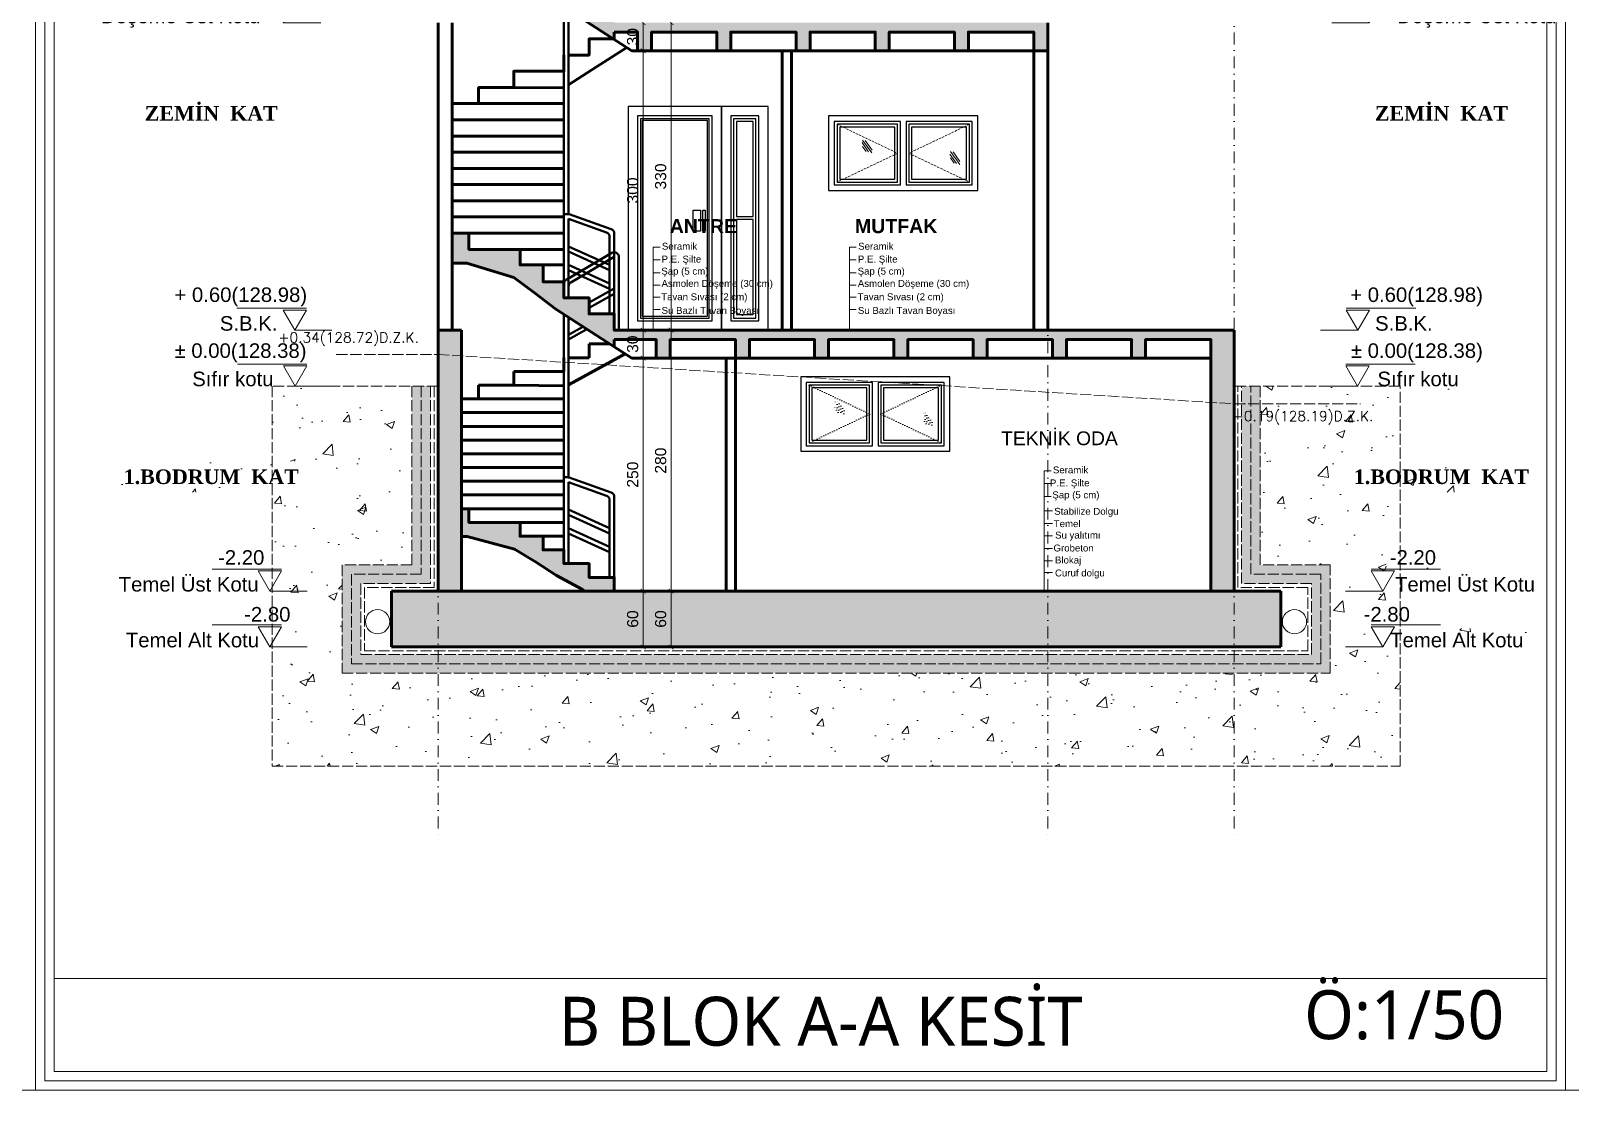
# Model space of a CAD drawing. Header units: millimetres. Extents: x 14753 to 45183, y 5640 to 19518.
# Drawn here: x 26674 to 28326, y 15623 to 16760 of the extents above; entities that cross this region are included whole.
import ezdxf

# ---------------------------------------------------------------- set-up
doc = ezdxf.new("R2010")
doc.units = ezdxf.units.MM
for name, pattern in [('ACAD_ISO02W100', [15, 12, -3]), ('ACAD_ISO07W100', [3, 0, -3]), ('DASHDOT', [25.4, 12.7, -6.35, 0, -6.35]), ('DOT', [0.25, 0, -0.25]), ('HIDDEN', [0.375, 0.25, -0.125])]:
    doc.linetypes.add(name, pattern=pattern)
for name, color, linetype, lineweight in [('A Antet', 35, 'Continuous', 18), ('CERCEVE', 66, 'Continuous', 0), ('Duvar', 1, 'Continuous', 50), ('Görüneyen', 250, 'HIDDEN', 0), ('k aks', 44, 'DASHDOT', 18), ('k ic olcu', 254, 'Continuous', 18), ('k kot', 31, 'Continuous', 20), ('k pencere', 4, 'Continuous', 25), ('k tarama', 252, 'Continuous', 9), ('k yazi', 253, 'Continuous', 15), ('kesiklii çizgi', 244, 'ACAD_ISO02W100', 5), ('Kolon', 30, 'Continuous', 50), ('korkuluk', 6, 'Continuous', 40), ('YAZI', 1, 'Continuous', 0)]:
    doc.layers.add(name, color=color, linetype=linetype, lineweight=lineweight)
doc.layers.add('pencere', color=2, linetype='Continuous')
doc.styles.add('OLCU', font='romans.shx')
doc.styles.get("Standard").update_dxf_attribs({"font": 'arial.ttf'})
doc.dimstyles.new('icölcü', dxfattribs={"dimtxt": 12, "dimasz": 5, "dimexe": 1.25, "dimexo": 0.625, "dimgap": 5, "dimtad": 1, "dimdec": 0, "dimtxsty": 'Standard', "dimblk": 'ARCHTICK', "dimcen": -10, "dimse1": 1, "dimse2": 1, "dimadec": 0, "dimazin": 0, "dimtfac": 1, "dimtdec": 0, "dimtix": 1, "dimtmove": 0, "dimatfit": 3, "dimldrblk": 'ARCHTICK', "dimfxl": 1, "dimarcsym": 0})

# ---------------------------------------------------------------- blocks, each defined once
blk = doc.blocks.new('_ArchTick')
at = {"color": 0, "linetype": 'ByBlock', "const_width": 0.15}
blk.add_lwpolyline([(-0.5, -0.5), (0.5, 0.5)], dxfattribs=at)
blk = doc.blocks.new('*D944')
at = {"layer": 'Defpoints', "color": 0, "transparency": 16777216}
for p in [(389615.3, 4549617.9), (389615.3, 4549617.9), (389615.3, 4549557.9)]:
    blk.add_point(p, dxfattribs=at)
at = {"layer": 'k ic olcu', "color": 0, "lineweight": -2, "transparency": 16777216}
blk.add_line((389615.3, 4549557.9), (389615.3, 4549617.9), dxfattribs=at)
at = {"layer": 'k ic olcu', "color": 0, "lineweight": -2, "transparency": 16777216, "xscale": 5, "yscale": 5, "zscale": 5}
for p, rotation in [((389615.3, 4549617.9), 90), ((389615.3, 4549557.9), 270)]:
    blk.add_blockref('_ArchTick', p, dxfattribs=dict(at, rotation=rotation))
at = {"layer": 'k ic olcu', "color": 0, "transparency": 16777216, "insert": (389604.1, 4549587.9), "char_height": 12, "attachment_point": 5, "rotation": 90}
blk.add_mtext('60', dxfattribs=at)
blk = doc.blocks.new('*D945')
at = {"layer": 'Defpoints', "color": 0, "transparency": 16777216}
for p in [(389615.3, 4549867.9), (389615.3, 4549867.9), (389615.3, 4549617.9)]:
    blk.add_point(p, dxfattribs=at)
at = {"layer": 'k ic olcu', "color": 0, "lineweight": -2, "transparency": 16777216}
blk.add_line((389615.3, 4549617.9), (389615.3, 4549867.9), dxfattribs=at)
at = {"layer": 'k ic olcu', "color": 0, "lineweight": -2, "transparency": 16777216, "xscale": 5, "yscale": 5, "zscale": 5}
for p, rotation in [((389615.3, 4549867.9), 90), ((389615.3, 4549617.9), 270)]:
    blk.add_blockref('_ArchTick', p, dxfattribs=dict(at, rotation=rotation))
at = {"layer": 'k ic olcu', "color": 0, "transparency": 16777216, "insert": (389604.1, 4549742.9), "char_height": 12, "attachment_point": 5, "rotation": 90}
blk.add_mtext('250', dxfattribs=at)
blk = doc.blocks.new('*D946')
at = {"layer": 'Defpoints', "color": 0, "transparency": 16777216}
for p in [(389615.3, 4549897.9), (389615.3, 4549897.9), (389615.3, 4549867.9)]:
    blk.add_point(p, dxfattribs=at)
at = {"layer": 'k ic olcu', "color": 0, "lineweight": -2, "transparency": 16777216}
blk.add_line((389615.3, 4549867.9), (389615.3, 4549897.9), dxfattribs=at)
at = {"layer": 'k ic olcu', "color": 0, "lineweight": -2, "transparency": 16777216, "xscale": 5, "yscale": 5, "zscale": 5}
for p, rotation in [((389615.3, 4549897.9), 90), ((389615.3, 4549867.9), 270)]:
    blk.add_blockref('_ArchTick', p, dxfattribs=dict(at, rotation=rotation))
at = {"layer": 'k ic olcu', "color": 0, "transparency": 16777216, "insert": (389604.1, 4549882.9), "char_height": 12, "attachment_point": 5, "rotation": 90}
blk.add_mtext('30', dxfattribs=at)
blk = doc.blocks.new('*D947')
at = {"layer": 'Defpoints', "color": 0, "transparency": 16777216}
for p in [(389615.3, 4550197.9), (389615.3, 4550197.9), (389615.3, 4549897.9)]:
    blk.add_point(p, dxfattribs=at)
at = {"layer": 'k ic olcu', "color": 0, "lineweight": -2, "transparency": 16777216}
blk.add_line((389615.3, 4549897.9), (389615.3, 4550197.9), dxfattribs=at)
at = {"layer": 'k ic olcu', "color": 0, "lineweight": -2, "transparency": 16777216, "xscale": 5, "yscale": 5, "zscale": 5}
for p, rotation in [((389615.3, 4550197.9), 90), ((389615.3, 4549897.9), 270)]:
    blk.add_blockref('_ArchTick', p, dxfattribs=dict(at, rotation=rotation))
at = {"layer": 'k ic olcu', "color": 0, "transparency": 16777216, "insert": (389604.1, 4550047.9), "char_height": 12, "attachment_point": 5, "rotation": 90}
blk.add_mtext('300', dxfattribs=at)
blk = doc.blocks.new('*D948')
at = {"layer": 'Defpoints', "color": 0, "transparency": 16777216}
for p in [(389615.3, 4550227.9), (389615.3, 4550227.9), (389615.3, 4550197.9)]:
    blk.add_point(p, dxfattribs=at)
at = {"layer": 'k ic olcu', "color": 0, "lineweight": -2, "transparency": 16777216}
blk.add_line((389615.3, 4550197.9), (389615.3, 4550227.9), dxfattribs=at)
at = {"layer": 'k ic olcu', "color": 0, "lineweight": -2, "transparency": 16777216, "xscale": 5, "yscale": 5, "zscale": 5}
for p, rotation in [((389615.3, 4550227.9), 90), ((389615.3, 4550197.9), 270)]:
    blk.add_blockref('_ArchTick', p, dxfattribs=dict(at, rotation=rotation))
at = {"layer": 'k ic olcu', "color": 0, "transparency": 16777216, "insert": (389604.1, 4550212.9), "char_height": 12, "attachment_point": 5, "rotation": 90}
blk.add_mtext('30', dxfattribs=at)
blk = doc.blocks.new('*D940')
at = {"layer": 'Defpoints', "color": 0, "transparency": 16777216}
for p in [(389645.3, 4549617.9), (389645.3, 4549617.9), (389645.3, 4549557.9)]:
    blk.add_point(p, dxfattribs=at)
at = {"layer": 'k ic olcu', "color": 0, "lineweight": -2, "transparency": 16777216}
blk.add_line((389645.3, 4549557.9), (389645.3, 4549617.9), dxfattribs=at)
at = {"layer": 'k ic olcu', "color": 0, "lineweight": -2, "transparency": 16777216, "xscale": 5, "yscale": 5, "zscale": 5}
for p, rotation in [((389645.3, 4549617.9), 90), ((389645.3, 4549557.9), 270)]:
    blk.add_blockref('_ArchTick', p, dxfattribs=dict(at, rotation=rotation))
at = {"layer": 'k ic olcu', "color": 0, "transparency": 16777216, "insert": (389634.1, 4549587.9), "char_height": 12, "attachment_point": 5, "rotation": 90}
blk.add_mtext('60', dxfattribs=at)
blk = doc.blocks.new('*D951')
at = {"layer": 'Defpoints', "color": 0, "transparency": 16777216}
for p in [(389645.3, 4549897.9), (389645.3, 4549897.9), (389645.3, 4549617.9)]:
    blk.add_point(p, dxfattribs=at)
at = {"layer": 'k ic olcu', "color": 0, "lineweight": -2, "transparency": 16777216}
blk.add_line((389645.3, 4549617.9), (389645.3, 4549897.9), dxfattribs=at)
at = {"layer": 'k ic olcu', "color": 0, "lineweight": -2, "transparency": 16777216, "xscale": 5, "yscale": 5, "zscale": 5}
for p, rotation in [((389645.3, 4549897.9), 90), ((389645.3, 4549617.9), 270)]:
    blk.add_blockref('_ArchTick', p, dxfattribs=dict(at, rotation=rotation))
at = {"layer": 'k ic olcu', "color": 0, "transparency": 16777216, "insert": (389634.1, 4549757.9), "char_height": 12, "attachment_point": 5, "rotation": 90}
blk.add_mtext('280', dxfattribs=at)
blk = doc.blocks.new('*D952')
at = {"layer": 'Defpoints', "color": 0, "transparency": 16777216}
for p in [(389645.3, 4550227.9), (389645.3, 4550227.9), (389645.3, 4549897.9)]:
    blk.add_point(p, dxfattribs=at)
at = {"layer": 'k ic olcu', "color": 0, "lineweight": -2, "transparency": 16777216}
blk.add_line((389645.3, 4549897.9), (389645.3, 4550227.9), dxfattribs=at)
at = {"layer": 'k ic olcu', "color": 0, "lineweight": -2, "transparency": 16777216, "xscale": 5, "yscale": 5, "zscale": 5}
for p, rotation in [((389645.3, 4550227.9), 90), ((389645.3, 4549897.9), 270)]:
    blk.add_blockref('_ArchTick', p, dxfattribs=dict(at, rotation=rotation))
at = {"layer": 'k ic olcu', "color": 0, "transparency": 16777216, "insert": (389634.1, 4550062.9), "char_height": 12, "attachment_point": 5, "rotation": 90}
blk.add_mtext('330', dxfattribs=at)
blk = doc.blocks.new('kot1')
for p, q in [((578788.5, 90039.1), (578863, 90039.1)), ((578801, 90015.5), (578761, 90015.5))]:
    blk.add_line(p, q)
blk.add_lwpolyline([(578813.5, 90037.1), (578788.5, 90037.1), (578801, 90015.5)], close=True)
blk = doc.blocks.new('k4')
at = {"layer": 'YAZI', "xscale": -1}
for p in [(976925, 4460772.3), (976925.1, 4460542.4), (976924.4, 4460212.4), (976936.5, 4459882.4), (976937.1, 4459822.4), (976909.9, 4459602.4), (976909.9, 4459542.4)]:
    blk.add_blockref('kot1', p, dxfattribs=at)
at = {"layer": 'YAZI'}
for s, p in [('+ 9.50', (398079.1, 4550818.2, 574.2)), ('Mahya Kotu', (397973.2, 4550787.5, 574.2)), ('+ 7.20', (398078.8, 4550588.2, 574.2)), ('Döşeme Üst Kotu', (397922.6, 4550557.4, 574.2)), ('+ 3.90', (398078.1, 4550258.2, 574.2)), ('Döşeme Üst Kotu', (397927.9, 4550227.4, 574.2)), ('+ 0.60(128.98)', (398006.5, 4549928.2, 574.2)), ('S.B.K.', (398055.2, 4549897.4, 574.2)), ('± 0.00(128.38)', (398006.6, 4549868.2, 574.2)), ('Sıfır kotu', (398025.6, 4549837.8, 574.2)), ('-2.20', (398053.3, 4549646.2, 574.2)), ('Temel Üst Kotu', (397946.7, 4549617.4, 574.2)), ('-2.80', (398081.3, 4549585.2, 459.4)), ('Temel Alt Kotu', (397954.4, 4549557.5, 459.4))]:
    blk.add_text(s, height=15.6, dxfattribs=at).set_placement(p)
at = {"layer": 'YAZI', "char_height": 15.6, "width": 230.85, "attachment_point": 2}
for s, insert in [('{\\fTimes New Roman|b1|i0|c162|p18;Ç.A.P.}', (398093, 4550686.3, 0)), ('{\\fTimes New Roman|b1|i0|c162|p18;1.NORMAL  KAT}', (398051.2, 4550399.6, 0)), ('{\\fTimes New Roman|b1|i0|c162|p18;ZEMİN  KAT}', (398046, 4550138.5, 0)), ('{\\fTimes New Roman|b1|i0|c162|p18;1.BODRUM  KAT}', (398046, 4549748.4, 0))]:
    blk.add_mtext(s, dxfattribs=dict(at, insert=insert))
blk = doc.blocks.new('k3')
at = {"layer": 'YAZI'}
for p in [(-179475, 4460772.3), (-179475.1, 4460542.4), (-179474.4, 4460212.4), (-179486.5, 4459882.4), (-179487.1, 4459822.4), (-179459.9, 4459602.4), (-179459.9, 4459542.4)]:
    blk.add_blockref('kot1', p, dxfattribs=at)
for s, p in [('+ 9.50', (399312.5, 4550818.2, 574.2)), ('Mahya Kotu', (399360.7, 4550787.5, 574.2)), ('+ 7.20', (399312.6, 4550588.2, 574.2)), ('Döşeme Üst Kotu', (399362, 4550557.4, 574.2)), ('+ 3.90', (399313.3, 4550258.2, 574.2)), ('Döşeme Üst Kotu', (399356.7, 4550227.4, 574.2)), ('+ 0.60(128.98)', (399306.2, 4549928.2, 574.2)), ('S.B.K.', (399332.9, 4549897.4, 574.2)), ('± 0.00(128.38)', (399306.9, 4549868.2, 574.2)), ('Sıfır kotu', (399335.4, 4549837.8, 574.2)), ('-2.20', (399348.6, 4549646.2, 574.2)), ('Temel Üst Kotu', (399354.3, 4549617.4, 574.2)), ('-2.80', (399320.6, 4549585.2, 459.4)), ('Temel Alt Kotu', (399349.1, 4549557.5, 459.4))]:
    blk.add_text(s, height=15.6, dxfattribs=at).set_placement(p)
at = {"layer": 'YAZI', "char_height": 15.6, "width": 230.85, "attachment_point": 2}
for s, insert in [('{\\fTimes New Roman|b1|i0|c162|p18;Ç.A.P.}', (399357, 4550686.3, 0)), ('{\\fTimes New Roman|b1|i0|c162|p18;1.NORMAL  KAT}', (399398.8, 4550399.6, 0)), ('{\\fTimes New Roman|b1|i0|c162|p18;ZEMİN  KAT}', (399404, 4550138.5, 0)), ('{\\fTimes New Roman|b1|i0|c162|p18;1.BODRUM  KAT}', (399404, 4549748.4, 0))]:
    blk.add_mtext(s, dxfattribs=dict(at, insert=insert))
blk = doc.blocks.new('b blok a-a kesiti')
at = {"layer": 'k tarama'}
h = blk.add_hatch(dxfattribs=at)
h.set_pattern_fill('JIS_STN_2.5', color=256, scale=5)
h.set_pattern_definition([(45, (66.997, -1743.027), (-8.838834765, 8.838834765), []), (45, (75.822, -1743.027), (-8.838834765, 8.838834765), [6, -2.5])])
h.paths.add_polyline_path([(389754.3, 4550547.9), (389684.3, 4550547.9), (389684.3, 4550527.9), (389669.3, 4550527.9), (389669.3, 4550547.9), (389599.3, 4550547.9), (389599.3, 4550527.9), (389584.3, 4550527.9), (389584.3, 4550557.9), (390109.3, 4550557.9), (390109.3, 4550527.9), (390094.3, 4550527.9), (390094.3, 4550547.9), (390024.3, 4550547.9), (390024.3, 4550527.9), (390009.3, 4550527.9), (390009.3, 4550547.9), (389939.3, 4550547.9), (389939.3, 4550527.9), (389924.3, 4550527.9), (389924.3, 4550547.9), (389854.3, 4550547.9), (389854.3, 4550527.9), (389839.3, 4550527.9), (389839.3, 4550547.9), (389769.3, 4550547.9), (389769.3, 4550527.9), (389754.3, 4550527.9)])
h.paths.add_polyline_path([(389335.3, 4550557.9), (389410.3, 4550557.9), (389410.3, 4550547.9), (389349.3, 4550547.9), (389349.3, 4550527.9), (389335.3, 4550527.9)])
h.paths.add_polyline_path([(389498.9, 4549938), (389476.5, 4549954.3), (389426.1, 4549969.7), (389410.3, 4549969.7), (389410.3, 4550002.1), (389428.4, 4550002.1), (389428.4, 4549984.7), (389483.3, 4549984.7), (389483.3, 4549967.9), (389507.9, 4549967.9), (389507.9, 4549950), (389530.3, 4549950), (389530.3, 4549932.6), (389557.3, 4549932.6), (389557.3, 4549915.3), (389584.3, 4549915.3), (389584.3, 4549897.9), (390249.3, 4549897.9), (390249.3, 4549617.9), (390224.3, 4549617.9), (390224.3, 4549867.9), (390224.3, 4549887.9), (390154.3, 4549887.9), (390154.3, 4549867.9), (390139.3, 4549867.9), (390139.3, 4549887.9), (390069.3, 4549887.9), (390069.3, 4549867.9), (390054.3, 4549867.9), (390054.3, 4549887.9), (389984.3, 4549887.9), (389984.3, 4549867.9), (389969.3, 4549867.9), (389969.3, 4549887.9), (389899.3, 4549887.9), (389899.3, 4549867.9), (389884.3, 4549867.9), (389884.3, 4549887.9), (389814.3, 4549887.9), (389814.3, 4549867.9), (389799.3, 4549867.9), (389799.3, 4549887.9), (389729.3, 4549887.9), (389729.3, 4549867.9), (389714.3, 4549867.9), (389714.3, 4549887.9), (389644.3, 4549887.9), (389644.3, 4549867.9), (389629.3, 4549867.9), (389629.3, 4549887.9), (389584.3, 4549887.9), (389584.3, 4549880.1), (389521.6, 4549920.4)])
h.paths.add_polyline_path([(389345.3, 4549617.9), (390299.3, 4549617.9), (390299.3, 4549557.9), (389345.3, 4549557.9)])
h.paths.add_polyline_path([(389395.3, 4549897.9), (389420.3, 4549897.9), (389420.3, 4549617.9), (389395.3, 4549617.9)])
h.paths.add_polyline_path([(389420.3, 4549706.3), (389428.4, 4549706.3), (389428.4, 4549691.6), (389483.3, 4549691.6), (389483.3, 4549676.8), (389507.9, 4549676.8), (389507.9, 4549662.1), (389530.3, 4549662.1), (389530.3, 4549647.4), (389557.3, 4549647.4), (389557.3, 4549632.6), (389584.3, 4549632.6), (389584.3, 4549617.9), (389553, 4549617.9), (389550.1, 4549619.5), (389522.5, 4549634.5), (389499.9, 4549649.4), (389477.4, 4549662.9), (389426.4, 4549676.6), (389420.3, 4549676.6)], flags=17)
h.paths.add_polyline_path([(389964.3, 4550217.9), (389964.3, 4550197.9), (389949.3, 4550197.9), (389949.3, 4550217.9), (389879.3, 4550217.9), (389879.3, 4550197.9), (389864.3, 4550197.9), (389864.3, 4550217.9), (389794.3, 4550217.9), (389794.3, 4550197.9), (389779.3, 4550197.9), (389779.3, 4550217.9), (389709.3, 4550217.9), (389709.3, 4550197.9), (389694.3, 4550197.9), (389694.3, 4550217.9), (389624.3, 4550217.9), (389624.3, 4550197.9), (389609.3, 4550197.9), (389609.3, 4550217.9), (389584.3, 4550217.9), (389584.3, 4550210.1), (389521.6, 4550250.4), (389498.9, 4550268), (389476.5, 4550284.3), (389426.1, 4550299.7), (389410.3, 4550299.7), (389410.3, 4550332.1), (389428.4, 4550332.1), (389428.4, 4550314.7), (389483.3, 4550314.7), (389483.3, 4550297.9), (389507.9, 4550297.9), (389507.9, 4550280), (389530.3, 4550280), (389530.3, 4550262.6), (389557.3, 4550262.6), (389557.3, 4550245.3), (389584.3, 4550245.3), (389584.3, 4550227.9), (390049.3, 4550227.9), (390049.3, 4550197.9), (390034.3, 4550197.9), (390034.3, 4550217.9)])
h = blk.add_hatch(dxfattribs=at)
h.set_pattern_fill('AR-CONC', color=256, scale=0.5)
h.paths.add_polyline_path([(390427.3, 4549837.9), (390277.3, 4549837.9), (390277.3, 4549645.9), (390352.3, 4549645.9), (390352.3, 4549529.9), (389292.3, 4549529.9), (389292.3, 4549645.9), (389367.3, 4549645.9), (389367.3, 4549837.9), (389217.3, 4549837.9), (389217.3, 4549639.6), (389227.4, 4549639.6), (389217.3, 4549622), (389217.3, 4549579.6), (389227.4, 4549579.6), (389217.3, 4549562), (389217.3, 4549429.9), (390427.3, 4549429.9)])
h.paths.add_polyline_path([(390408.6, 4549557.9), (390396.1, 4549579.6), (390421.1, 4549579.6)], flags=16)
h.paths.add_polyline_path([(390408.6, 4549617.9), (390396.1, 4549639.6), (390421.1, 4549639.6)], flags=16)
h.paths.add_polyline_path([(389055.7, 4549723.9), (389247.6, 4549723.9), (389247.6, 4549757.2), (389055.7, 4549757.2)])
h.paths.add_polyline_path([(389183.3, 4549580.9), (389239.3, 4549580.9), (389239.3, 4549604.7), (389183.3, 4549604.7)])
h.paths.add_polyline_path([(390375.3, 4549723.9), (390567.1, 4549723.9), (390567.1, 4549757.2), (390375.3, 4549757.2)])
h.paths.add_polyline_path([(390384.2, 4549580.9), (390440.1, 4549580.9), (390440.1, 4549604.7), (390384.2, 4549604.7)])
h.paths.add_polyline_path([(390412.5, 4549553.1), (390566.6, 4549553.1), (390566.6, 4549577.6), (390412.5, 4549577.6)])
h.paths.add_polyline_path([(390412.2, 4549641.9), (390468.1, 4549641.9), (390468.1, 4549665.7), (390412.2, 4549665.7)])
h.paths.add_polyline_path([(390398.8, 4549833.4), (390494.7, 4549833.4), (390494.7, 4549857.9), (390398.8, 4549857.9)])
h.paths.add_polyline_path([(390416.9, 4549612.2), (390575.1, 4549612.2), (390575.1, 4549641.5), (390416.9, 4549641.5)])
h = blk.add_hatch(dxfattribs=at)
h.set_pattern_fill('GRAVEL', color=256)
h.paths.add_polyline_path([(389302.3, 4549635.9), (389377.3, 4549635.9), (389377.3, 4549837.9), (389367.3, 4549837.9), (389367.3, 4549645.9), (389292.3, 4549645.9), (389292.3, 4549529.9), (390352.3, 4549529.9), (390352.3, 4549645.9), (390277.3, 4549645.9), (390277.3, 4549837.9), (390267.3, 4549837.9), (390267.3, 4549635.9), (390342.3, 4549635.9), (390342.3, 4549539.9), (389302.3, 4549539.9)])
h = blk.add_hatch(dxfattribs=at)
h.set_pattern_fill('JIS_STN_2.5', color=256, scale=5)
h.paths.add_polyline_path([(389312.3, 4549625.9), (389387.3, 4549625.9), (389387.3, 4549837.9), (389377.3, 4549837.9), (389377.3, 4549635.9), (389302.3, 4549635.9), (389302.3, 4549539.9), (390342.3, 4549539.9), (390342.3, 4549635.9), (390267.3, 4549635.9), (390267.3, 4549837.9), (390257.3, 4549837.9), (390257.3, 4549625.9), (390332.3, 4549625.9), (390332.3, 4549549.9), (389312.3, 4549549.9)])
at = {"layer": 'Duvar'}
for p, q in [((389395.3, 4549897.9), (389395.3, 4550227.9)), ((389410.3, 4549897.9), (389410.3, 4550227.9)), ((389764.3, 4549897.9), (389764.3, 4550197.9)), ((389774.3, 4549897.9), (389774.3, 4550197.9)), ((390034.3, 4549897.9), (390034.3, 4550197.9)), ((390049.3, 4549897.9), (390049.3, 4550197.9)), ((389476.5, 4550158.4), (389530.3, 4550158)), ((389410.3, 4550141.1), (389530.3, 4550141.1)), ((389410.3, 4550123.7), (389530.3, 4550123.7)), ((389410.3, 4550106.3), (389530.3, 4550106.3)), ((389410.3, 4550089), (389530.3, 4550089)), ((389410.3, 4550071.6), (389530.3, 4550071.6)), ((389410.3, 4550054.2), (389530.3, 4550054.2)), ((389410.3, 4550036.8), (389530.3, 4550036.8)), ((389410.3, 4550019.5), (389530.3, 4550019.5)), ((389410.3, 4550002.1), (389530.3, 4550002.1)), ((389483.3, 4549984.7), (389530.3, 4549984.7)), ((389507.9, 4549967.9), (389530.3, 4549967.9)), ((389579.4, 4549883.2), (389557.3, 4549883.2)), ((389557.3, 4549883.2), (389557.3, 4549868.4)), ((389530.3, 4549853.7), (389476.5, 4549853.7)), ((389476.5, 4549853.7), (389476.5, 4549839)), ((389530.3, 4549868.4), (389530.3, 4549853.7)), ((389557.3, 4549868.4), (389535.3, 4549868.4)), ((389704.3, 4549617.9), (389704.3, 4549867.9)), ((389714.3, 4549617.9), (389714.3, 4549867.9)), ((389476.5, 4549839), (389438.8, 4549839)), ((389438.8, 4549839), (389438.8, 4549824.2)), ((389476.5, 4549839), (389530.3, 4549838.1)), ((389530.3, 4549824.2), (389420.3, 4549824.2)), ((389530.3, 4549809.5), (389420.3, 4549809.5)), ((389530.3, 4549794.7), (389420.3, 4549794.7)), ((389530.3, 4549780), (389420.3, 4549780)), ((389530.3, 4549765.3), (389420.3, 4549765.3)), ((389530.3, 4549750.5), (389420.3, 4549750.5)), ((389530.3, 4549735.8), (389420.3, 4549735.8)), ((389530.3, 4549721.1), (389420.3, 4549721.1)), ((389530.3, 4549706.3), (389420.3, 4549706.3)), ((389483.3, 4549691.6), (389530.3, 4549691.6)), ((389507.9, 4549676.8), (389530.3, 4549676.8))]:
    blk.add_line(p, q, dxfattribs=at)
for points in [[(389535.3, 4550193.2), (389557.3, 4550193.2), (389557.3, 4550210.5), (389584.3, 4550210.5)], [(389597.8, 4550201.4), (389565.4, 4550180.5), (389535.3, 4550161.2)], [(389438.8, 4550141.1), (389438.8, 4550158.4), (389476.5, 4550158.4), (389476.5, 4550175.8), (389530.3, 4550175.8), (389530.3, 4550193.2)], [(389596, 4549872.5), (389535.9, 4549839.7), (389535.3, 4549839.5)]]:
    blk.add_lwpolyline(points, dxfattribs=at)
at = {"layer": 'Görüneyen', "ltscale": 10}
for p, q in [((389823.3, 4550118.9), (389888.3, 4550087.9)), ((389965.3, 4550118.9), (389900.3, 4550087.9)), ((389888.3, 4550087.9), (389823.3, 4550056.9)), ((389900.3, 4550087.9), (389965.3, 4550056.9))]:
    blk.add_line(p, q, dxfattribs=at)
at = {"layer": 'Görüneyen', "linetype": 'DOT', "ltscale": 10}
for p, q in [((389793.3, 4549838.9), (389858.3, 4549807.9)), ((389935.3, 4549838.9), (389870.3, 4549807.9)), ((389858.3, 4549807.9), (389793.3, 4549776.9)), ((389870.3, 4549807.9), (389935.3, 4549776.9))]:
    blk.add_line(p, q, dxfattribs=at)
at = {"layer": 'k aks'}
for p, q in [((389395.3, 4550905.8), (389395.3, 4549353.8)), ((390049.3, 4550905.8), (390049.3, 4549353.8)), ((390249.3, 4550905.8), (390249.3, 4549353.8))]:
    blk.add_line(p, q, dxfattribs=at)
at = {"layer": 'k pencere'}
for points in [[(389814.3, 4550047.9), (389974.3, 4550047.9), (389974.3, 4550127.9), (389814.3, 4550127.9)], [(389891.3, 4550121.9), (389820.3, 4550121.9), (389820.3, 4550053.9), (389891.3, 4550053.9)], [(389888.3, 4550118.9), (389823.3, 4550118.9), (389823.3, 4550056.9), (389888.3, 4550056.9)], [(389897.3, 4550121.9), (389897.3, 4550053.9), (389968.3, 4550053.9), (389968.3, 4550121.9)], [(389900.3, 4550118.9), (389900.3, 4550056.9), (389965.3, 4550056.9), (389965.3, 4550118.9)], [(389885.3, 4550115.9), (389826.3, 4550115.9), (389826.3, 4550059.9), (389885.3, 4550059.9)], [(389903.3, 4550115.9), (389903.3, 4550059.9), (389962.3, 4550059.9), (389962.3, 4550115.9)], [(389784.3, 4549767.9), (389944.3, 4549767.9), (389944.3, 4549847.9), (389784.3, 4549847.9)], [(389861.3, 4549841.9), (389790.3, 4549841.9), (389790.3, 4549773.9), (389861.3, 4549773.9)], [(389858.3, 4549838.9), (389793.3, 4549838.9), (389793.3, 4549776.9), (389858.3, 4549776.9)], [(389867.3, 4549841.9), (389867.3, 4549773.9), (389938.3, 4549773.9), (389938.3, 4549841.9)], [(389870.3, 4549838.9), (389870.3, 4549776.9), (389935.3, 4549776.9), (389935.3, 4549838.9)], [(389855.3, 4549835.9), (389796.3, 4549835.9), (389796.3, 4549779.9), (389855.3, 4549779.9)], [(389873.3, 4549835.9), (389873.3, 4549779.9), (389932.3, 4549779.9), (389932.3, 4549835.9)]]:
    blk.add_lwpolyline(points, close=True, dxfattribs=at)
at = {"layer": 'k tarama'}
for p, q in [((389860.5, 4550088.2), (389850.6, 4550102)), ((389860.9, 4550091.2), (389853.4, 4550101.5)), ((389857.2, 4550089.4), (389850.1, 4550099.4)), ((389854.6, 4550089.7), (389850.6, 4550095.2)), ((389951.6, 4550077), (389944.4, 4550087)), ((389954.9, 4550075.9), (389945, 4550089.7)), ((389955.2, 4550078.9), (389947.8, 4550089.2)), ((389948.9, 4550077.3), (389944.9, 4550082.9))]:
    blk.add_line(p, q, dxfattribs=at)
at = {"layer": 'k tarama', "linetype": 'ACAD_ISO07W100'}
for p, q in [((389830.5, 4549808.2), (389820.6, 4549822)), ((389830.9, 4549811.2), (389823.4, 4549821.5)), ((389827.2, 4549809.4), (389820.1, 4549819.4)), ((389824.6, 4549809.7), (389820.6, 4549815.2)), ((389921.6, 4549797), (389914.4, 4549807)), ((389924.9, 4549795.9), (389915, 4549809.7)), ((389925.2, 4549798.9), (389917.8, 4549809.2)), ((389918.9, 4549797.3), (389914.9, 4549802.9))]:
    blk.add_line(p, q, dxfattribs=at)
at = {"layer": 'k tarama'}
for centre in [(389330.4, 4549585), (390314, 4549585)]:
    blk.add_circle(centre, 13, dxfattribs=at)
at = {"layer": 'k yazi'}
for p, q in [((389626.1, 4549986.9), (389633.4, 4549986.9)), ((389626.1, 4549897.9), (389626.1, 4549986.9)), ((389836.7, 4549986.9), (389844, 4549986.9)), ((389836.7, 4549897.9), (389836.7, 4549986.9)), ((389626.1, 4549973.4), (389633.4, 4549973.4)), ((389836.7, 4549973.4), (389844, 4549973.4)), ((389626.1, 4549959.6), (389633.4, 4549959.6)), ((389626.1, 4549959.6), (389633.4, 4549959.6)), ((389836.7, 4549959.6), (389844, 4549959.6)), ((389836.7, 4549959.6), (389844, 4549959.6)), ((389626.1, 4549946.4), (389633.4, 4549946.4)), ((389626.1, 4549946.4), (389633.4, 4549946.4)), ((389836.7, 4549946.4), (389844, 4549946.4)), ((389836.7, 4549946.4), (389844, 4549946.4)), ((389626.1, 4549933.2), (389633.4, 4549933.2)), ((389626.1, 4549933.2), (389633.4, 4549933.2)), ((389626.1, 4549920.1), (389633.4, 4549920.1)), ((389626.1, 4549920.1), (389633.4, 4549920.1)), ((389836.7, 4549933.2), (389844, 4549933.2)), ((389836.7, 4549933.2), (389844, 4549933.2)), ((389836.7, 4549920.1), (389844, 4549920.1)), ((389836.7, 4549920.1), (389844, 4549920.1)), ((390045.6, 4549617.9), (390045.6, 4549746.9)), ((390045.6, 4549746.9), (390052.9, 4549746.9)), ((390045.6, 4549733.4), (390052.9, 4549733.4)), ((390045.6, 4549719.5), (390052.9, 4549719.5)), ((390045.6, 4549719.5), (390052.9, 4549719.5)), ((390045.6, 4549704), (390054.3, 4549704)), ((390045.6, 4549690.6), (390054.3, 4549690.6)), ((390045.6, 4549690.6), (390054.3, 4549690.6)), ((390045.6, 4549690.6), (390054.3, 4549690.6)), ((390045.6, 4549677.3), (390054.3, 4549677.3)), ((390045.6, 4549677.3), (390054.3, 4549677.3)), ((390045.6, 4549663.7), (390054.3, 4549663.7)), ((390045.6, 4549650.5), (390054.3, 4549650.5)), ((390045.6, 4549650.5), (390054.3, 4549650.5)), ((390045.6, 4549637.8), (390054.3, 4549637.8))]:
    blk.add_line(p, q, dxfattribs=at)
at = {"layer": 'kesiklii çizgi', "color": 4}
blk.add_lwpolyline([(389286.1, 4549871.9), (389395.3, 4549871.9), (390249.3, 4549818.9), (390384.7, 4549818.9)], dxfattribs=at)
at = {"layer": 'kesiklii çizgi'}
for points in [[(389395.3, 4549837.9), (389217.3, 4549837.9), (389217.3, 4549429.9), (390427.3, 4549429.9), (390427.3, 4549837.9), (390249.3, 4549837.9)], [(389367.3, 4549837.9), (389367.3, 4549645.9), (389292.3, 4549645.9), (389292.3, 4549529.9), (390352.3, 4549529.9), (390352.3, 4549645.9), (390277.3, 4549645.9), (390277.3, 4549837.9)], [(389377.3, 4549837.9), (389377.3, 4549635.9), (389302.3, 4549635.9), (389302.3, 4549539.9), (390342.3, 4549539.9), (390342.3, 4549635.9), (390267.3, 4549635.9), (390267.3, 4549837.9)], [(389387.3, 4549837.9), (389387.3, 4549625.9), (389312.3, 4549625.9), (389312.3, 4549549.9), (390332.3, 4549549.9), (390332.3, 4549625.9), (390257.3, 4549625.9), (390257.3, 4549837.9)], [(389391.3, 4549837.9), (389391.3, 4549621.9), (389316.3, 4549621.9), (389316.3, 4549553.9), (390328.3, 4549553.9), (390328.3, 4549621.9), (390253.3, 4549621.9), (390253.3, 4549837.9)]]:
    blk.add_lwpolyline(points, dxfattribs=at)
at = {"layer": 'Kolon'}
for p, q in [((389584.3, 4550217.9), (389584.3, 4550210.1)), ((390049.3, 4550197.9), (390049.3, 4550227.9)), ((389395.3, 4549897.9), (389395.3, 4549617.9)), ((389420.3, 4549897.9), (389395.3, 4549897.9)), ((389420.3, 4549897.9), (389420.3, 4549617.9)), ((390249.3, 4549897.9), (390249.3, 4549617.9)), ((390224.3, 4549867.9), (390224.3, 4549617.9)), ((390299.3, 4549617.9), (389345.3, 4549617.9)), ((389345.3, 4549557.9), (389345.3, 4549617.9)), ((390299.3, 4549557.9), (390299.3, 4549617.9)), ((390299.3, 4549557.9), (389345.3, 4549557.9))]:
    blk.add_line(p, q, dxfattribs=at)
for points in [[(390049.3, 4550197.9), (389603.2, 4550197.9), (389521.6, 4550250.4), (389498.9, 4550268), (389476.5, 4550284.3), (389426.1, 4550299.7), (389410.3, 4550299.7)], [(389609.3, 4550197.9), (389609.3, 4550217.9), (389584.3, 4550217.9)], [(389694.3, 4550197.9), (389694.3, 4550217.9), (389624.3, 4550217.9), (389624.3, 4550197.9)], [(389779.3, 4550197.9), (389779.3, 4550217.9), (389709.3, 4550217.9), (389709.3, 4550197.9)], [(389864.3, 4550197.9), (389864.3, 4550217.9), (389794.3, 4550217.9), (389794.3, 4550197.9)], [(389949.3, 4550197.9), (389949.3, 4550217.9), (389879.3, 4550217.9), (389879.3, 4550197.9)], [(390034.3, 4550197.9), (390034.3, 4550217.9), (389964.3, 4550217.9), (389964.3, 4550197.9)], [(390249.3, 4549897.9), (389584.3, 4549897.9), (389584.3, 4549915.3), (389557.3, 4549915.3), (389557.3, 4549932.6), (389530.3, 4549932.6), (389530.3, 4549950), (389507.9, 4549950), (389507.9, 4549967.9), (389483.3, 4549967.9), (389483.3, 4549984.7), (389428.4, 4549984.7), (389428.4, 4550002.1), (389410.3, 4550002.1)], [(390224.3, 4549867.9), (389603.2, 4549867.9), (389521.6, 4549920.4), (389498.9, 4549938), (389476.5, 4549954.3), (389426.1, 4549969.7), (389410.3, 4549969.7)], [(389629.3, 4549867.9), (389629.3, 4549887.9), (389584.3, 4549887.9)], [(389584.3, 4549880.1), (389584.3, 4549887.9)], [(389714.3, 4549867.9), (389714.3, 4549887.9), (389644.3, 4549887.9), (389644.3, 4549867.9)], [(389799.3, 4549867.9), (389799.3, 4549887.9), (389729.3, 4549887.9), (389729.3, 4549867.9)], [(389884.3, 4549867.9), (389884.3, 4549887.9), (389814.3, 4549887.9), (389814.3, 4549867.9)], [(389969.3, 4549867.9), (389969.3, 4549887.9), (389899.3, 4549887.9), (389899.3, 4549867.9)], [(390054.3, 4549867.9), (390054.3, 4549887.9), (389984.3, 4549887.9), (389984.3, 4549867.9)], [(390139.3, 4549867.9), (390139.3, 4549887.9), (390069.3, 4549887.9), (390069.3, 4549867.9)], [(390224.3, 4549867.9), (390224.3, 4549887.9), (390154.3, 4549887.9), (390154.3, 4549867.9)], [(389584.3, 4549617.9), (389584.3, 4549632.6), (389557.3, 4549632.6), (389557.3, 4549647.4), (389530.3, 4549647.4), (389530.3, 4549662.1), (389507.9, 4549662.1), (389507.9, 4549676.8), (389483.3, 4549676.8), (389483.3, 4549691.6), (389428.4, 4549691.6), (389428.4, 4549706.3), (389420.3, 4549706.3)], [(389553, 4549617.9), (389550.1, 4549619.5), (389522.5, 4549634.5), (389499.9, 4549649.4), (389477.4, 4549662.9), (389426.4, 4549676.6), (389420.3, 4549676.6)]]:
    blk.add_lwpolyline(points, dxfattribs=at)
at = {"layer": 'korkuluk'}
for p, q in [((389535.3, 4549932.6), (389535.3, 4550017.3)), ((389535.3, 4550017.3), (389575.9, 4550002.9)), ((389579.3, 4549967.9), (389535.3, 4549987.9)), ((389579.3, 4549998.2), (389579.3, 4549915.3)), ((389579.3, 4549962.4), (389535.3, 4549982.4)), ((389579.3, 4549947.9), (389535.3, 4549967.9)), ((389579.3, 4549942.4), (389535.3, 4549962.4)), ((389584.3, 4549942.5), (389557.3, 4549927.5)), ((389584.3, 4549936.8), (389557.3, 4549921.8)), ((389537, 4549910.5), (389535.3, 4549909.5)), ((389737.9, 4549915.3), (389738, 4549915.3)), ((389550.7, 4549901.7), (389535.3, 4549893.1)), ((389554.8, 4549899), (389535.3, 4549888.1)), ((389535.3, 4549647.4), (389535.3, 4549734.7)), ((389535.3, 4549734.7), (389575.9, 4549720.3)), ((389579.3, 4549685.3), (389535.3, 4549705.3)), ((389579.3, 4549715.6), (389579.3, 4549632.6)), ((389579.3, 4549679.8), (389535.3, 4549699.8)), ((389579.3, 4549665.3), (389535.3, 4549685.3)), ((389579.3, 4549659.8), (389535.3, 4549679.8))]:
    blk.add_line(p, q, dxfattribs=at)
for points in [[(389530.3, 4550244.8), (389530.3, 4550158)], [(389535.3, 4550161.2), (389535.3, 4550241.6)], [(389530.3, 4550158), (389530.3, 4549932.6)], [(389535.3, 4550022.6), (389535.3, 4550161.2)], [(389530.3, 4549914.8), (389530.3, 4549825.3)], [(389535.3, 4549828.5), (389535.3, 4549911.6)], [(389530.3, 4549825.3), (389530.3, 4549650)], [(389535.3, 4549739.9), (389535.3, 4549828.5)]]:
    blk.add_lwpolyline(points, dxfattribs=at)
for points in [[(389584.3, 4549915.3), (389584.3, 4550001.7, 0.317616), (389580.9, 4550006.4), (389536.1, 4550022.4, 0.085367), (389534.4, 4550022.6), (389530.3, 4550022.6)], [(389589.3, 4549897.9), (389589.3, 4549976.5, 0.580192), (389581.7, 4549980.8), (389532.7, 4549952, 0.265669), (389530.3, 4549947.7), (389530.3, 4549932.6)], [(389535.3, 4549932.6), (389535.3, 4549944.8, -0.265669), (389537.7, 4549949.1), (389584.3, 4549976.5), (389584.3, 4549897.9)], [(389584.3, 4549632.6), (389584.3, 4549719.1, 0.317616), (389580.9, 4549723.8), (389536.1, 4549739.7, 0.085367), (389534.4, 4549740), (389530.3, 4549740)]]:
    blk.add_lwpolyline(points, format="xyb", dxfattribs=at)
for centre in [(389574.3, 4549998.2), (389574.3, 4549715.6)]:
    blk.add_arc(centre, 5, 0, 70.4827, dxfattribs=at)
at = {"layer": 'pencere', "color": 128, "true_color": 0x004d39}
for points in [[(389599.3, 4549897.9), (389699.3, 4549897.9), (389699.3, 4550137.9), (389599.3, 4550137.9)], [(389699.3, 4549897.9), (389749.3, 4549897.9), (389749.3, 4550137.9), (389699.3, 4550137.9)], [(389609.3, 4549907.9), (389689.3, 4549907.9), (389689.3, 4550127.9), (389609.3, 4550127.9)], [(389612.3, 4549910.9), (389686.3, 4549910.9), (389686.3, 4550124.9), (389612.3, 4550124.9)], [(389614.3, 4549912.9), (389684.3, 4549912.9), (389684.3, 4550122.9), (389614.3, 4550122.9)], [(389709.3, 4549907.9), (389739.3, 4549907.9), (389739.3, 4550127.9), (389709.3, 4550127.9)], [(389712.3, 4549910.9), (389736.3, 4549910.9), (389736.3, 4550124.9), (389712.3, 4550124.9)], [(389715.3, 4550019.9), (389733.3, 4550019.9), (389733.3, 4550121.9), (389715.3, 4550121.9)], [(389669, 4550026.8), (389676.9, 4550026.8), (389676.9, 4550004.2), (389669, 4550004.2)], [(389679.4, 4550026.8), (389681.9, 4550026.8), (389681.9, 4550004.2), (389679.4, 4550004.2)], [(389715.3, 4549914.9), (389733.3, 4549914.9), (389733.3, 4550016.9), (389715.3, 4550016.9)]]:
    blk.add_lwpolyline(points, close=True, dxfattribs=at)
at = {"layer": 'k ic olcu'}
for name, p in [('k4', (-8894, 0)), ('k3', (-8932.4, 0))]:
    blk.add_blockref(name, p, dxfattribs=at)
at = {"layer": 'k kot', "style": 'OLCU'}
for s, p in [('+0.34(128.72)D.Z.K.', (389223.9, 4549884.7, 574.2)), ('-0.19(128.19)D.Z.K.', (390247.7, 4549800.3))]:
    blk.add_text(s, height=10.8, dxfattribs=at).set_placement(p)
at = {"layer": 'k yazi'}
for s, p in [('P.E. Şilte', (390051.7, 4549730.3)), ('Stabilize Dolgu', (390056.3, 4549699.8)), ('Temel', (390055.8, 4549686.5)), ('Su yalıtımı', (390057.2, 4549674.3)), ('Grobeton', (390055.5, 4549660.4)), ('Blokaj', (390057.1, 4549647.5)), ('Curuf dolgu', (390057.1, 4549633.6))]:
    blk.add_text(s, height=7.4, rotation=360, dxfattribs=at).set_placement(p)
for s, insert, char_height, width, attachment_point in [('{\\fArial|b1|i0|c162|p34;\\C0;ANTRE}', (389679.9, 4550017.1), 15, 177.577, 2), ('{\\fArial|b1|i0|c162|p34;\\C0;MUTFAK}', (389886.7, 4550017.1), 15, 177.577, 2), ('{\\C7;Seramik}', (389635.4, 4549991.7), 7.4, 53.891, 1), ('{\\C7;Seramik}', (389846, 4549991.7), 7.4, 53.891, 1), ('{\\fArial|b0|i0|c162|p34;\\C7;P.E. Şilte}', (389635.1, 4549977.9), 7.4, 45.536, 1), ('{\\fArial|b0|i0|c162|p34;\\C7;P.E. Şilte}', (389845.7, 4549977.9), 7.4, 45.536, 1), ('{\\fArial|b0|i0|c162|p34;\\C7;Şap (5 cm)}', (389634.8, 4549965), 7.4, 52.752, 1), ('{\\fArial|b0|i0|c162|p34;\\C7;Şap (5 cm)}', (389845.4, 4549965), 7.4, 52.752, 1), ('{\\C7;Asmolen Döşeme (30 cm)}', (389635, 4549951.8), 7.4, 121.866, 1), ('{\\fArial|b0|i0|c162|p34;\\C7;Tavan Sıvası (2 cm)}', (389634.7, 4549937.5), 7.4, 92.245, 1), ('{\\C7;Asmolen Döşeme (30 cm)}', (389845.6, 4549951.8), 7.4, 121.866, 1), ('{\\fArial|b0|i0|c162|p34;\\C7;Tavan Sıvası (2 cm)}', (389845.3, 4549937.5), 7.4, 92.245, 1), ('{\\fArial|b0|i0|c162|p34;\\C7;Su Bazlı Tavan Boyası}', (389635.1, 4549922.8), 7.4, 113.095, 1), ('{\\fArial|b0|i0|c162|p34;\\C7;Su Bazlı Tavan Boyası}', (389845.7, 4549922.8), 7.4, 113.095, 1), ('TEKNİK ODA', (390061.9, 4549789.3), 14.8, 355.154, 2), ('Seramik', (390054.9, 4549751.6), 7.4, 52.752, 1), ('{\\fArial|b0|i0|c162|p34;Şap (5 cm)}', (390054.3, 4549724.9), 7.4, 52.752, 1)]:
    blk.add_mtext(s, dxfattribs=dict(at, insert=insert, char_height=char_height, width=width, attachment_point=attachment_point))
at = {"layer": 'k ic olcu'}
for base, p1, p2, picture, middle in [((389615.3, 4550227.9), (389615.3, 4550197.9), (389615.3, 4550227.9), '*D948', (389604.1, 4550212.9)), ((389645.3, 4550227.9), (389645.3, 4549897.9), (389645.3, 4550227.9), '*D952', (389634.1, 4550062.9)), ((389615.3, 4550197.9), (389615.3, 4549897.9), (389615.3, 4550197.9), '*D947', (389604.1, 4550047.9)), ((389615.3, 4549897.9), (389615.3, 4549867.9), (389615.3, 4549897.9), '*D946', (389604.1, 4549882.9)), ((389645.3, 4549897.9), (389645.3, 4549617.9), (389645.3, 4549897.9), '*D951', (389634.1, 4549757.9)), ((389615.3, 4549867.9), (389615.3, 4549617.9), (389615.3, 4549867.9), '*D945', (389604.1, 4549742.9)), ((389615.3, 4549617.9), (389615.3, 4549557.9), (389615.3, 4549617.9), '*D944', (389604.1, 4549587.9)), ((389645.3, 4549617.9), (389645.3, 4549557.9), (389645.3, 4549617.9), '*D940', (389634.1, 4549587.9))]:
    dim = blk.add_linear_dim(base=base, p1=p1, p2=p2, angle=90, dimstyle='icölcü', dxfattribs=at)
    dim.commit()
    dim.dimension.update_dxf_attribs({"geometry": picture, "text_midpoint": middle})

msp = doc.modelspace()

# ---------------------------------------------------------------- linework, layer by layer
at = {"layer": 'CERCEVE'}
msp.add_line((26699.3, 15742.6), (28300.7, 15742.6), dxfattribs=at)
for points in [[(24938.8, 15622.6), (26679.3, 15622.6), (26679.3, 17567.6), (24938.8, 17567.6)], [(26679.3, 15622.6), (28320.7, 15622.6), (28320.7, 17567.6), (26679.3, 17567.6)], [(26689.3, 15632.6), (28310.7, 15632.6), (28310.7, 17557.6), (26689.3, 17557.6)], [(28320.7, 15622.6), (30160.3, 15622.6), (30160.3, 17567.6), (28320.7, 17567.6)], [(26699.3, 15642.6), (28300.7, 15642.6), (28300.7, 17547.6), (26699.3, 17547.6)]]:
    msp.add_lwpolyline(points, close=True, dxfattribs=at)

# ---------------------------------------------------------------- block references
at = {"layer": 'k ic olcu'}
msp.add_blockref('b blok a-a kesiti', (-362284.1, -4533459.5), dxfattribs=at)

# ---------------------------------------------------------------- texts
at = {"layer": 'A Antet', "color": 53, "char_height": 52.5, "attachment_point": 1}
for s, width, gutter_width, insert in [('{\\fSegoe UI|b0|i0|c162|p34;Ö:1/50}', 247.734, 9.38, (28040.3, 15729.9, -574.2)), ('{\\fSegoe UI|b0|i0|c162|p34;B BLOK A-A KESİT}', 1034.775, 12.5, (27240.6, 15722.9, -574.2))]:
    msp.add_mtext_dynamic_manual_height_columns(s, width=width, gutter_width=gutter_width, heights=[0], dxfattribs=dict(at, insert=insert))

doc.saveas('drawing.dxf')
